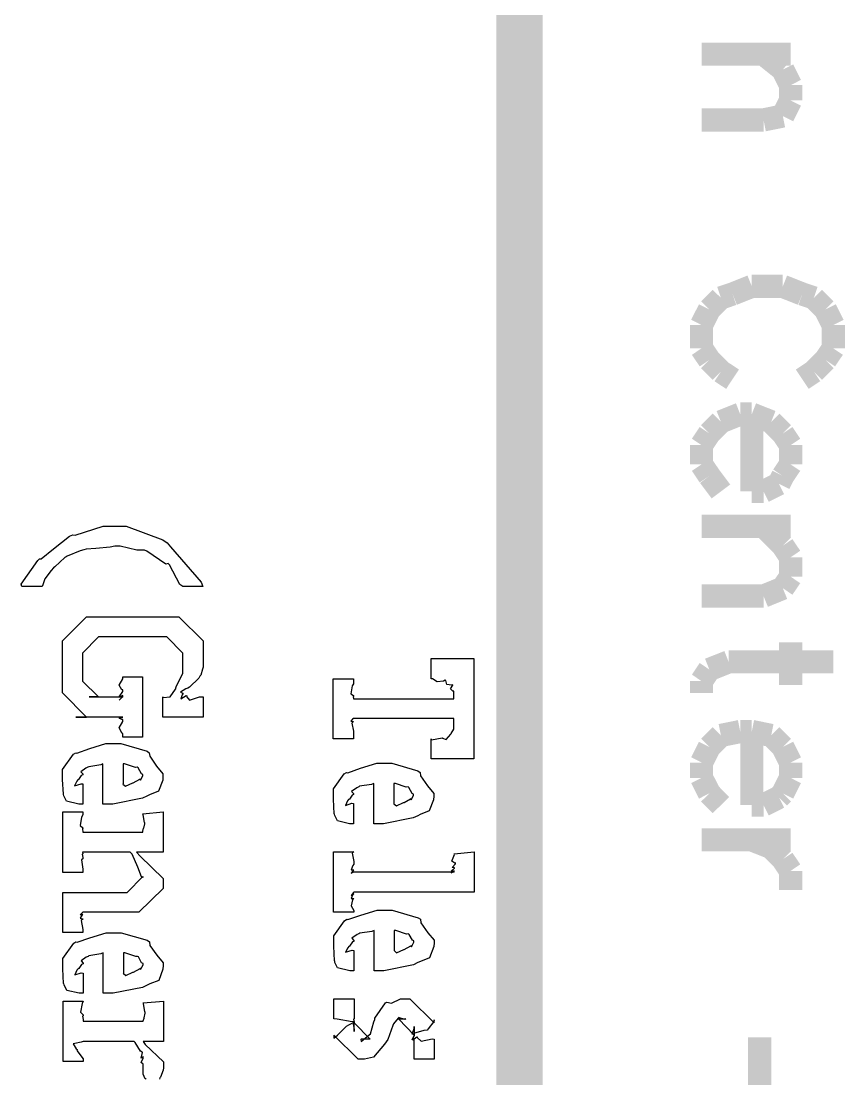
# Model space of a CAD drawing. Extents: x 0.1 to 11.6, y 0.3 to 16.2.
# Drawn here: x 1.1471 to 1.5017, y 1.8671 to 2.3225 of the extents above; entities that cross this region are included whole.
import ezdxf

# ---------------------------------------------------------------- set-up
doc = ezdxf.new("R2010")
doc.units = 0
doc.layers.get('0').update_dxf_attribs({"linetype": 'CONTINUOUS'})

msp = doc.modelspace()

# ---------------------------------------------------------------- linework, layer by layer
at = {"color": 0}
for points, const_width in [([(1.36165, 0.531685), (1.36165, 4.18001)], 0.02), ([(1.44, 2.30832), (1.47835, 2.30832)], 0.01), ([(1.46669, 2.30832), (1.47499, 2.30165)], 0.01), ([(1.47499, 2.30165), (1.47835, 2.29497)], 0.01), ([(1.47835, 2.29497), (1.47835, 2.28836)], 0.01), ([(1.47835, 2.28836), (1.47499, 2.28168)], 0.01), ([(1.47499, 2.28168), (1.46669, 2.28)], 0.01), ([(1.46669, 2.28), (1.44, 2.28)], 0.01), ([(1.46164, 2.20833), (1.45335, 2.20503)], 0.01), ([(1.47499, 2.20833), (1.46164, 2.20833)], 0.01), ([(1.48335, 2.20503), (1.47499, 2.20833)], 0.01), ([(1.45335, 2.20503), (1.44835, 2.20335)], 0.01), ([(1.48833, 2.20335), (1.48335, 2.20503)], 0.01), ([(1.44835, 2.20335), (1.44336, 2.19835)], 0.01), ([(1.49333, 2.19835), (1.48833, 2.20335)], 0.01), ([(1.44336, 2.19835), (1.44, 2.19168)], 0.01), ([(1.49669, 2.19168), (1.49333, 2.19835)], 0.01), ([(1.44, 2.19168), (1.44, 2.18164)], 0.01), ([(1.49669, 2.18164), (1.49669, 2.19168)], 0.01), ([(1.44, 2.18164), (1.44336, 2.17665)], 0.01), ([(1.49333, 2.17665), (1.49669, 2.18164)], 0.01), ([(1.44336, 2.17665), (1.44835, 2.17165)], 0.01), ([(1.48833, 2.17165), (1.49333, 2.17665)], 0.01), ([(1.44835, 2.17165), (1.45335, 2.16835)], 0.01), ([(1.48335, 2.16835), (1.48833, 2.17165)], 0.01), ([(1.44835, 2.15001), (1.44336, 2.14501)], 0.01), ([(1.45665, 2.15332), (1.44835, 2.15001)], 0.01), ([(1.46164, 2.15332), (1.45665, 2.15332)], 0.01), ([(1.46164, 2.15332), (1.46164, 2.12001)], 0.01), ([(1.47, 2.15001), (1.46164, 2.15332)], 0.01), ([(1.47499, 2.14501), (1.47, 2.15001)], 0.01), ([(1.44336, 2.14501), (1.44, 2.13997)], 0.01), ([(1.47835, 2.13997), (1.47499, 2.14501)], 0.01), ([(1.44, 2.13997), (1.44, 2.13167)], 0.01), ([(1.47835, 2.13167), (1.47835, 2.13997)], 0.01), ([(1.44, 2.13167), (1.44336, 2.12668)], 0.01), ([(1.47499, 2.12668), (1.47835, 2.13167)], 0.01), ([(1.44336, 2.12668), (1.44835, 2.12001)], 0.01), ([(1.47331, 2.12332), (1.47499, 2.12668)], 0.01), ([(1.46669, 2.12001), (1.47331, 2.12332)], 0.01), ([(1.46164, 2.12001), (1.46669, 2.12001)], 0.01), ([(1.44, 2.10499), (1.47835, 2.10499)], 0.01), ([(1.46669, 2.10499), (1.47499, 2.09668)], 0.01), ([(1.47499, 2.09668), (1.47835, 2.09169)], 0.01), ([(1.47835, 2.09169), (1.47835, 2.08333)], 0.01), ([(1.47835, 2.08333), (1.47499, 2.07835)], 0.01), ([(1.47499, 2.07835), (1.46669, 2.07497)], 0.01), ([(1.46669, 2.07497), (1.44, 2.07497)], 0.01), ([(1.47835, 2.05501), (1.47835, 2.03668)], 0.01), ([(1.45167, 2.04665), (1.44336, 2.04335)], 0.01), ([(1.49669, 2.04665), (1.45167, 2.04665)], 0.01), ([(1.44336, 2.04335), (1.44, 2.03836)], 0.01), ([(1.44, 2.03836), (1.44, 2.03331)], 0.01), ([(1.44835, 2.01497), (1.44336, 2.00999)], 0.01), ([(1.45665, 2.01665), (1.44835, 2.01497)], 0.01), ([(1.46164, 2.01665), (1.45665, 2.01665)], 0.01), ([(1.46164, 2.01665), (1.46164, 1.98497)], 0.01), ([(1.47, 2.01497), (1.46164, 2.01665)], 0.01), ([(1.47499, 2.00999), (1.47, 2.01497)], 0.01), ([(1.44336, 2.00999), (1.44, 2.00331)], 0.01), ([(1.47835, 2.00331), (1.47499, 2.00999)], 0.01), ([(1.44, 2.00331), (1.44, 1.99669)], 0.01), ([(1.47835, 1.99669), (1.47835, 2.00331)], 0.01), ([(1.44, 1.99669), (1.44336, 1.99001)], 0.01), ([(1.47499, 1.99001), (1.47835, 1.99669)], 0.01), ([(1.44336, 1.99001), (1.44835, 1.98497)], 0.01), ([(1.47331, 1.98833), (1.47499, 1.99001)], 0.01), ([(1.46669, 1.98497), (1.47331, 1.98833)], 0.01), ([(1.46164, 1.98497), (1.46669, 1.98497)], 0.01), ([(1.44, 1.97), (1.47835, 1.97)], 0.01), ([(1.46164, 1.97), (1.47, 1.96669)], 0.01), ([(1.47, 1.96669), (1.47499, 1.96164)], 0.01), ([(1.47499, 1.96164), (1.47835, 1.95665)], 0.01), ([(1.47835, 1.95665), (1.47835, 1.94835)], 0.01), ([(1.465, 1.88499), (1.465, 1.83664)], 0.01)]:
    msp.add_lwpolyline(points, dxfattribs=dict(at, const_width=const_width))
for points in [[(1.15614, 2.07904), (1.14746, 2.07904), (1.14714, 2.08014), (1.1543, 2.09022), (1.15506, 2.09099), (1.15571, 2.09099), (1.16113, 2.09526), (1.16797, 2.10081), (1.16938, 2.1014), (1.17036, 2.10118), (1.18245, 2.10508), (1.18652, 2.10508), (1.19238, 2.10508), (1.20817, 2.09912), (1.20996, 2.09793), (1.21148, 2.09619), (1.22461, 2.081), (1.22537, 2.07904), (1.21669, 2.07904), (1.21544, 2.07992), (1.21105, 2.08838), (1.2104, 2.08903), (1.20942, 2.08871), (1.20123, 2.09435), (1.2002, 2.09467), (1.19699, 2.09467), (1.18978, 2.0964), (1.18739, 2.0964), (1.18544, 2.09597), (1.17931, 2.09543), (1.17513, 2.09517), (1.17415, 2.09489), (1.17258, 2.0944), (1.16699, 2.09218), (1.16656, 2.09185), (1.16591, 2.09153), (1.16157, 2.08763), (1.16113, 2.08708), (1.16005, 2.08604), (1.15733, 2.08236), (1.15652, 2.07986), (1.15614, 2.07904)], [(1.22542, 2.02289), (1.20806, 2.02289), (1.20806, 2.03157), (1.20828, 2.03125), (1.21126, 2.03162), (1.2136, 2.03489), (1.21392, 2.03526), (1.21376, 2.03564), (1.21674, 2.04172), (1.21674, 2.04372), (1.21674, 2.05046), (1.2098, 2.0574), (1.19591, 2.0574), (1.1805, 2.0574), (1.17356, 2.05046), (1.17356, 2.04047), (1.17356, 2.03831), (1.1805, 2.03157), (1.17638, 2.03157), (1.19092, 2.03157), (1.19054, 2.03125), (1.18934, 2.03022), (1.19092, 2.03174), (1.19092, 2.03222), (1.19059, 2.03196), (1.18934, 2.03157), (1.19092, 2.03385), (1.19092, 2.03461), (1.19043, 2.03467), (1.18934, 2.03662), (1.19092, 2.03939), (1.19092, 2.04025), (1.19938, 2.04025), (1.19938, 2.01421), (1.19092, 2.01421), (1.19092, 2.01574), (1.19059, 2.01574), (1.18934, 2.01817), (1.19092, 2.02094), (1.19092, 2.02181), (1.19054, 2.02181), (1.18934, 2.02235), (1.19092, 2.02289), (1.19092, 2.02289), (1.17074, 2.02289), (1.17529, 2.02289), (1.16488, 2.03331), (1.16488, 2.0396), (1.16488, 2.05567), (1.17529, 2.06608), (1.19417, 2.06608), (1.21501, 2.06608), (1.22542, 2.05567), (1.22542, 2.04438), (1.22515, 2.04357), (1.22445, 2.04096), (1.22418, 2.04058), (1.22412, 2.04047), (1.22363, 2.03956), (1.21956, 2.03581), (1.21891, 2.03526), (1.21804, 2.03499), (1.21571, 2.03358), (1.21674, 2.0331), (1.21674, 2.03288), (1.21642, 2.03244), (1.21587, 2.03076), (1.21815, 2.03211), (1.21848, 2.03201), (1.21832, 2.03179), (1.21956, 2.03011), (1.22396, 2.03157), (1.22542, 2.03157), (1.22542, 2.02289)], [(1.34201, 2.00489), (1.32357, 2.00489), (1.32357, 2.01357), (1.32378, 2.01313), (1.32834, 2.014), (1.32856, 2.014), (1.32856, 2.01383), (1.33008, 2.01318), (1.33203, 2.01557), (1.33225, 2.01574), (1.33225, 2.01574), (1.33333, 2.01768), (1.33333, 2.01833), (1.33333, 2.02224), (1.29015, 2.02225), (1.28982, 2.02203), (1.28901, 2.02106), (1.29015, 2.021), (1.29015, 2.02094), (1.2895, 2.02029), (1.29015, 2.01687), (1.29015, 2.01574), (1.29015, 2.01357), (1.28147, 2.01356), (1.28147, 2.03939), (1.29015, 2.03939), (1.29015, 2.03722), (1.28961, 2.03629), (1.28901, 2.03293), (1.29015, 2.03213), (1.29015, 2.03179), (1.29004, 2.03174), (1.29015, 2.03071), (1.29015, 2.03071), (1.33333, 2.03071), (1.33333, 2.03396), (1.33301, 2.03396), (1.33192, 2.03504), (1.33295, 2.03668), (1.3329, 2.03678), (1.33241, 2.03657), (1.3304, 2.03689), (1.32992, 2.03868), (1.32964, 2.03874), (1.32899, 2.03831), (1.32617, 2.03803), (1.32422, 2.03939), (1.32357, 2.03939), (1.32357, 2.04807), (1.34201, 2.04807), (1.34201, 2.00489)], [(1.18235, 2.00276), (1.18137, 2.00233), (1.17622, 2.00151), (1.17584, 2.00125), (1.17502, 2.00092), (1.1728, 1.99935), (1.17367, 1.99837), (1.17367, 1.99799), (1.17301, 1.99778), (1.17182, 1.99599), (1.1715, 1.99582), (1.17106, 1.99528), (1.17008, 1.99332), (1.17291, 1.99419), (1.17367, 1.99408), (1.17367, 1.9854), (1.17193, 1.9854), (1.16667, 1.9866), (1.16553, 1.98899), (1.16542, 1.98953), (1.16531, 1.98964), (1.16498, 1.99593), (1.16498, 1.99799), (1.16498, 2.00037), (1.16965, 2.00689), (1.17063, 2.00754), (1.17112, 2.00738), (1.17665, 2.00928), (1.18365, 2.01144), (1.18603, 2.01144), (1.1901, 2.01144), (1.20133, 2.00819), (1.20231, 2.00754), (1.20247, 2.00601), (1.20546, 2.00174), (1.20817, 1.99849), (1.20817, 1.99733), (1.20806, 1.99576), (1.20622, 1.99094), (1.20237, 1.98942), (1.20123, 1.98888), (1.19933, 1.9879), (1.18658, 1.9854), (1.18235, 1.9854), (1.18235, 2.00276)], [(1.19103, 2.00276), (1.19103, 1.99408), (1.19097, 1.99403), (1.19206, 1.99306), (1.19515, 1.99451), (1.19537, 1.99451), (1.19537, 1.99451), (1.19819, 1.9961), (1.19841, 1.99625), (1.19835, 1.99615), (1.19846, 1.99565), (1.19949, 1.99761), (1.19949, 1.99821), (1.19889, 1.99849), (1.19748, 2.00103), (1.1971, 2.00125), (1.19634, 2.00119), (1.19168, 2.00276), (1.19103, 2.00276)], [(1.29894, 1.99431), (1.29796, 1.99386), (1.29281, 1.99306), (1.29243, 1.99278), (1.29161, 1.99246), (1.28939, 1.99089), (1.29026, 1.9899), (1.29026, 1.98953), (1.28961, 1.98931), (1.28841, 1.98751), (1.28809, 1.98736), (1.28765, 1.98682), (1.28668, 1.98486), (1.2895, 1.98574), (1.29026, 1.98562), (1.29026, 1.97694), (1.28852, 1.97694), (1.28326, 1.97814), (1.28212, 1.98053), (1.28201, 1.98107), (1.2819, 1.98117), (1.28158, 1.98747), (1.28158, 1.98953), (1.28158, 1.99192), (1.28624, 1.99843), (1.28722, 1.99907), (1.28771, 1.99892), (1.29324, 2.00081), (1.30024, 2.00299), (1.30263, 2.00299), (1.30669, 2.00299), (1.31793, 1.99972), (1.3189, 1.99907), (1.31907, 1.99756), (1.32205, 1.99328), (1.32476, 1.99001), (1.32476, 1.98888), (1.32465, 1.98731), (1.32281, 1.98247), (1.31896, 1.98096), (1.31782, 1.98042), (1.31592, 1.97943), (1.30317, 1.97694), (1.29894, 1.97694), (1.29894, 1.99431)], [(1.30762, 1.99431), (1.30762, 1.98562), (1.30756, 1.98557), (1.30865, 1.9846), (1.31174, 1.98606), (1.31196, 1.98606), (1.31196, 1.98606), (1.31478, 1.98762), (1.315, 1.98779), (1.31494, 1.98768), (1.31505, 1.98719), (1.31608, 1.98915), (1.31608, 1.98974), (1.31548, 1.99001), (1.31407, 1.99257), (1.31369, 1.99278), (1.31293, 1.99272), (1.30827, 1.99431), (1.30762, 1.99431)], [(1.19672, 1.96468), (1.1983, 1.963), (1.20823, 1.95339), (1.20823, 1.95014), (1.20823, 1.94906), (1.19781, 1.93886), (1.19217, 1.93886), (1.17372, 1.93886), (1.17339, 1.93864), (1.17258, 1.93778), (1.17372, 1.93799), (1.17372, 1.93799), (1.17334, 1.93772), (1.17258, 1.93636), (1.17372, 1.93599), (1.17372, 1.93582), (1.17301, 1.93528), (1.17372, 1.93147), (1.17372, 1.93018), (1.16504, 1.93018), (1.16504, 1.94732), (1.17372, 1.94732), (1.18956, 1.94732), (1.19282, 1.94732), (1.19954, 1.95426), (1.19954, 1.95383), (1.19895, 1.95404), (1.19732, 1.95828), (1.19499, 1.96382), (1.19412, 1.96468), (1.17372, 1.96468), (1.17361, 1.96468), (1.17372, 1.96419), (1.17372, 1.96403), (1.17345, 1.96386), (1.17372, 1.9624), (1.17372, 1.96186), (1.17307, 1.96147), (1.17372, 1.9574), (1.17372, 1.956), (1.16504, 1.956), (1.16504, 1.98204), (1.17372, 1.98204), (1.17372, 1.98074), (1.17318, 1.97976), (1.17258, 1.97618), (1.17372, 1.97521), (1.17372, 1.97487), (1.17356, 1.97482), (1.17372, 1.97336), (1.17372, 1.97336), (1.19954, 1.97336), (1.19954, 1.97336), (1.19954, 1.97368), (1.19954, 1.97379), (1.19954, 1.97379), (1.19987, 1.97499), (1.19998, 1.9751), (1.19998, 1.9751), (1.20041, 1.97689), (1.20041, 1.97749), (1.2003, 1.97749), (1.19965, 1.98085), (1.19954, 1.98117), (1.20823, 1.98204), (1.20823, 1.96707), (1.20823, 1.96468), (1.19672, 1.96468)], [(1.34218, 1.94754), (1.29031, 1.94754), (1.28998, 1.94721), (1.28917, 1.94607), (1.29031, 1.94689), (1.29031, 1.94689), (1.28993, 1.94646), (1.28917, 1.94472), (1.29031, 1.94472), (1.29031, 1.94472), (1.28977, 1.94413), (1.28917, 1.94157), (1.29031, 1.93957), (1.29031, 1.93886), (1.28163, 1.93886), (1.28163, 1.9649), (1.29031, 1.9649), (1.28961, 1.96431), (1.29031, 1.96072), (1.29031, 1.95947), (1.28988, 1.95899), (1.28917, 1.95708), (1.29031, 1.95708), (1.29031, 1.95708), (1.28998, 1.95682), (1.28917, 1.95568), (1.29031, 1.95622), (1.29031, 1.95622), (1.3335, 1.95622), (1.33317, 1.95611), (1.33219, 1.95574), (1.3335, 1.95643), (1.3335, 1.95665), (1.33323, 1.95654), (1.33225, 1.95654), (1.33366, 1.95785), (1.33371, 1.95796), (1.3335, 1.9579), (1.33268, 1.95807), (1.33415, 1.95964), (1.33415, 1.96012), (1.33388, 1.96001), (1.33257, 1.96078), (1.3336, 1.96365), (1.3335, 1.96403), (1.34218, 1.9649), (1.34218, 1.94993), (1.34218, 1.94754)], [(1.29905, 1.93104), (1.29807, 1.93061), (1.29291, 1.92979), (1.29253, 1.92953), (1.29172, 1.92919), (1.2895, 1.92763), (1.29037, 1.92665), (1.29037, 1.92626), (1.28971, 1.92606), (1.28852, 1.92426), (1.28819, 1.9241), (1.28776, 1.92356), (1.28678, 1.9216), (1.28961, 1.92247), (1.29036, 1.92236), (1.29037, 1.91368), (1.28863, 1.91368), (1.28337, 1.91488), (1.28223, 1.91726), (1.28212, 1.91781), (1.28201, 1.91792), (1.28168, 1.92421), (1.28168, 1.92626), (1.28168, 1.92865), (1.28635, 1.93517), (1.28733, 1.93582), (1.28782, 1.93565), (1.29335, 1.93756), (1.30035, 1.93972), (1.30273, 1.93972), (1.3068, 1.93972), (1.31803, 1.93647), (1.31901, 1.93582), (1.31917, 1.93429), (1.32216, 1.93001), (1.32487, 1.92676), (1.32487, 1.92563), (1.32476, 1.92404), (1.32292, 1.91922), (1.31907, 1.91769), (1.31793, 1.91715), (1.31603, 1.91618), (1.30328, 1.91368), (1.29905, 1.91368), (1.29905, 1.93104)], [(1.30773, 1.93104), (1.30772, 1.92236), (1.30767, 1.92231), (1.30876, 1.92133), (1.31185, 1.92281), (1.31207, 1.92279), (1.31207, 1.92279), (1.31489, 1.92437), (1.3151, 1.92453), (1.31505, 1.92443), (1.31516, 1.92393), (1.31619, 1.92589), (1.31619, 1.92649), (1.31559, 1.92676), (1.31418, 1.92931), (1.3138, 1.92953), (1.31304, 1.92947), (1.30838, 1.93104), (1.30773, 1.93104)], [(1.18245, 1.92133), (1.18148, 1.9209), (1.17632, 1.92008), (1.17594, 1.91981), (1.17513, 1.91949), (1.17291, 1.91792), (1.17377, 1.91693), (1.17377, 1.91656), (1.17312, 1.91633), (1.17193, 1.91456), (1.1716, 1.91439), (1.17117, 1.91385), (1.17019, 1.91189), (1.17301, 1.91276), (1.17377, 1.91265), (1.17377, 1.90397), (1.17204, 1.90397), (1.16677, 1.90517), (1.16564, 1.90756), (1.16553, 1.9081), (1.16542, 1.90821), (1.16509, 1.9145), (1.16509, 1.91656), (1.16509, 1.91894), (1.16976, 1.92546), (1.17074, 1.92611), (1.17122, 1.92594), (1.17676, 1.92785), (1.18376, 1.93001), (1.18614, 1.93001), (1.19021, 1.93001), (1.20144, 1.92675), (1.20242, 1.92611), (1.20258, 1.92458), (1.20557, 1.92031), (1.20828, 1.91704), (1.20828, 1.9159), (1.20817, 1.91433), (1.20633, 1.9095), (1.20247, 1.90799), (1.20133, 1.90744), (1.19944, 1.90647), (1.18669, 1.90397), (1.18245, 1.90397), (1.18245, 1.92133)], [(1.19113, 1.92133), (1.19113, 1.91265), (1.19108, 1.9126), (1.19217, 1.91162), (1.19526, 1.91308), (1.19548, 1.91308), (1.19548, 1.91308), (1.1983, 1.91465), (1.19851, 1.91482), (1.19846, 1.91471), (1.19857, 1.91422), (1.1996, 1.91618), (1.1996, 1.91678), (1.199, 1.91704), (1.19759, 1.9196), (1.19721, 1.91981), (1.19645, 1.91976), (1.19179, 1.92133), (1.19113, 1.92133)], [(1.32492, 1.87554), (1.31624, 1.87554), (1.31624, 1.88422), (1.31613, 1.88411), (1.31538, 1.88396), (1.31624, 1.88579), (1.31624, 1.88639), (1.31613, 1.88628), (1.31538, 1.88633), (1.31624, 1.88883), (1.31624, 1.88965), (1.31624, 1.88596), (1.30952, 1.8929), (1.31277, 1.8929), (1.31234, 1.89264), (1.30995, 1.89344), (1.30973, 1.89356), (1.30946, 1.89318), (1.30735, 1.89074), (1.30713, 1.89008), (1.30496, 1.884), (1.3036, 1.882), (1.29877, 1.8764), (1.29492, 1.87554), (1.29367, 1.87554), (1.29216, 1.87554), (1.28174, 1.88596), (1.28174, 1.88465), (1.28174, 1.88465), (1.28337, 1.88596), (1.28716, 1.88976), (1.28825, 1.89031), (1.28825, 1.89031), (1.29042, 1.89144), (1.29042, 1.89182), (1.28966, 1.8916), (1.28315, 1.89285), (1.28174, 1.8929), (1.28174, 1.90158), (1.29042, 1.90158), (1.29042, 1.8929), (1.2902, 1.89279), (1.29042, 1.89144), (1.29042, 1.89094), (1.28998, 1.89068), (1.29042, 1.88829), (1.29042, 1.88747), (1.29042, 1.89117), (1.29736, 1.88422), (1.29346, 1.88422), (1.29335, 1.88411), (1.29351, 1.88325), (1.29606, 1.88531), (1.29628, 1.88553), (1.29628, 1.88553), (1.29747, 1.88644), (1.29899, 1.89171), (1.29932, 1.89268), (1.29937, 1.89328), (1.30398, 1.89985), (1.30452, 1.90007), (1.30452, 1.90007), (1.30659, 1.89968), (1.31038, 1.90158), (1.31169, 1.90158), (1.31451, 1.90158), (1.32492, 1.89117), (1.32492, 1.89247), (1.32476, 1.89182), (1.32237, 1.88857), (1.32189, 1.88813), (1.32042, 1.88792), (1.31608, 1.88661), (1.31624, 1.88596), (1.31624, 1.88574), (1.31603, 1.88536), (1.31576, 1.8839), (1.31749, 1.88514), (1.31776, 1.8851), (1.31765, 1.88487), (1.31934, 1.88331), (1.324, 1.88433), (1.32492, 1.88422), (1.32492, 1.87554)]]:
    msp.add_lwpolyline(points, close=True, dxfattribs=at)
msp.add_lwpolyline([(1.20101, 1.86692), (1.20079, 1.86712), (1.20057, 1.86712), (1.19971, 1.86908), (1.19971, 1.86974), (1.19971, 1.86974), (1.19971, 1.8725), (1.19971, 1.87343), (1.19965, 1.87343), (1.19884, 1.87418), (1.19971, 1.87608), (1.19971, 1.87668), (1.19954, 1.87651), (1.19873, 1.87608), (1.19933, 1.87847), (1.19927, 1.87864), (1.19857, 1.87896), (1.19618, 1.88281), (1.1958, 1.88319), (1.17388, 1.88319), (1.17301, 1.88292), (1.17025, 1.88232), (1.16965, 1.88222), (1.16954, 1.88211), (1.16949, 1.88211), (1.17084, 1.88004), (1.17128, 1.87972), (1.17117, 1.87928), (1.17388, 1.87571), (1.17388, 1.87451), (1.1652, 1.87451), (1.1652, 1.90056), (1.17388, 1.90056), (1.17334, 1.89953), (1.17274, 1.89583), (1.17388, 1.89469), (1.17388, 1.89426), (1.17361, 1.89415), (1.17388, 1.89262), (1.17388, 1.89208), (1.17388, 1.89208), (1.17388, 1.89187), (1.17388, 1.89187), (1.19971, 1.89187), (1.19971, 1.89187), (1.19971, 1.89203), (1.19971, 1.89208), (1.19971, 1.89208), (1.20003, 1.89328), (1.20014, 1.89339), (1.20014, 1.89339), (1.20057, 1.89535), (1.20057, 1.896), (1.20041, 1.896), (1.19982, 1.89957), (1.19971, 1.8999), (1.20839, 1.90056), (1.20839, 1.88558), (1.20839, 1.88319), (1.20839, 1.88319), (1.19971, 1.88319), (1.20057, 1.88189), (1.20839, 1.8744), (1.20839, 1.8719), (1.20823, 1.87082), (1.20708, 1.86789), (1.20687, 1.86757), (1.20665, 1.86703)], dxfattribs=at)

doc.saveas('drawing.dxf')
